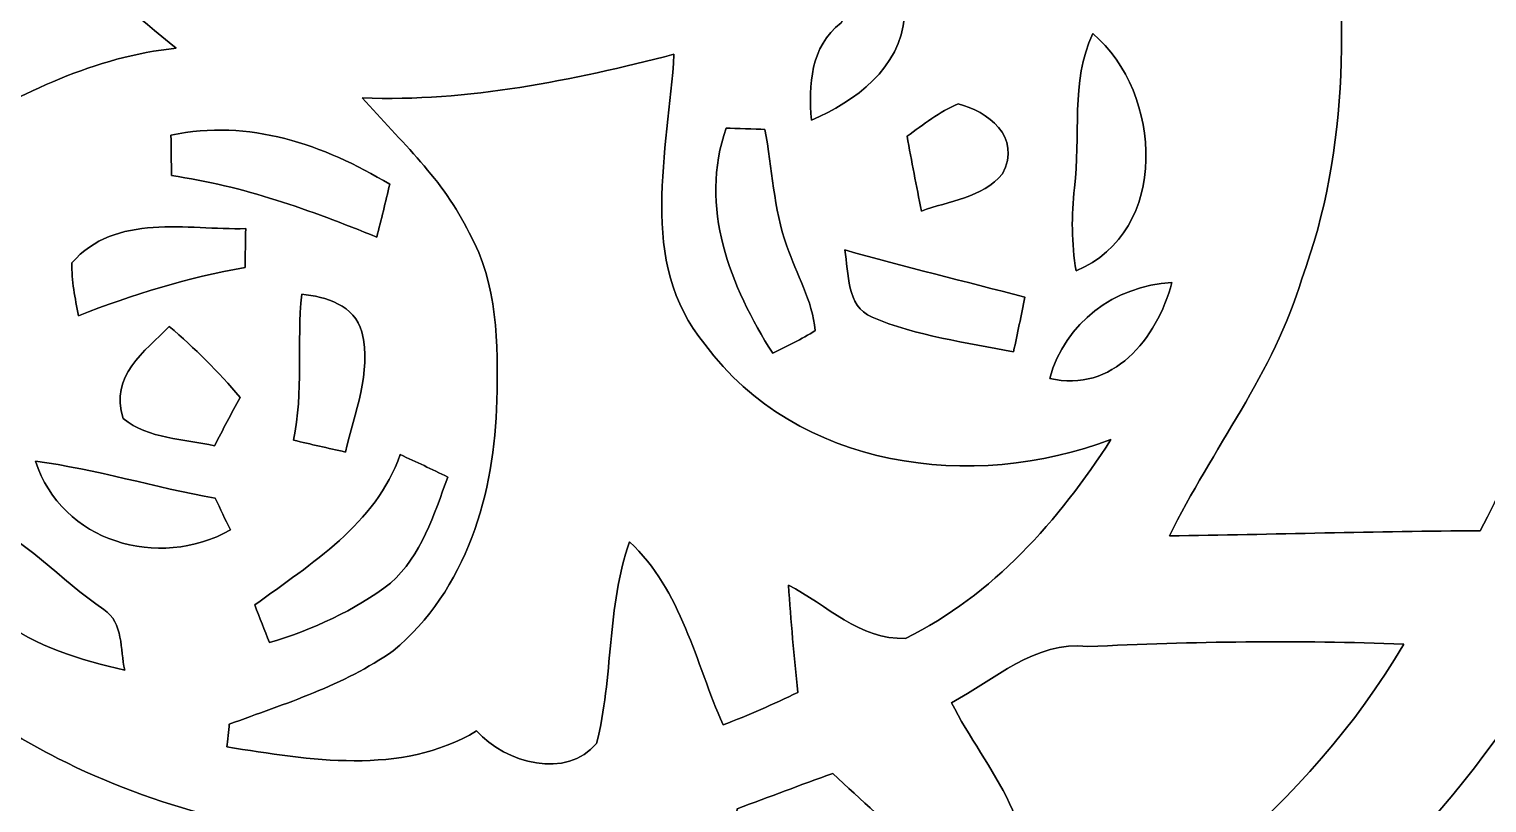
# Model space of a CAD drawing. Header units: centimetres. Extents: x -16.8 to 16.8, y -16.7 to 16.7.
# Drawn here: x 6.5 to 12, y 2.77 to 5.69 of the extents above; entities that cross this region are included whole.
import ezdxf

# ---------------------------------------------------------------- set-up
doc = ezdxf.new("R2010")
doc.units = ezdxf.units.CM
doc.header["$MEASUREMENT"] = 0
doc.layers.add('Layer 1', color=7, linetype='Continuous')

msp = doc.modelspace()

# ---------------------------------------------------------------- linework, layer by layer
at = {"layer": 'Layer 1', "color": 7}
for points, knots in [([(-16.77458, 16.66875), (-16.77458, 16.66875), (16.77458, 16.66875), (16.77458, 16.66875), (16.77458, 16.66875), (16.77458, 16.66875), (16.77458, -16.66875), (16.77458, -16.66875), (16.77458, -16.66875), (16.77458, -16.66875), (-16.77458, -16.66875), (-16.77458, -16.66875), (-16.77458, -16.66875), (-16.77458, -16.66875), (-16.77458, 16.66875), (-16.77458, 16.66875), (-16.77458, 16.66875), (-16.77458, 16.66875), (-16.77458, 16.66875), (-16.77458, 16.66875)], [0, 0, 0, 0, 0.1666667, 0.1666667, 0.1666667, 0.1666667, 0.3333333, 0.3333333, 0.3333333, 0.3333333, 0.5, 0.5, 0.5, 0.5, 0.6666667, 0.6666667, 0.6666667, 0.6666667, 1, 1, 1, 1]), ([(7.45243, 12.198), (7.2831, 11.93553), (7.17938, 11.63567), (7.0933, 11.33757), (7.0933, 11.33757), (7.11694, 11.00526), (7.21431, 10.6807), (7.25911, 10.34944), (7.25911, 10.34944), (6.96595, 10.23232), (6.6548, 10.16741), (6.36587, 10.0397), (6.36587, 10.0397), (5.73052, 9.77089), (5.13962, 9.38424), (4.67184, 8.87483), (4.67184, 8.87483), (4.18888, 8.32979), (3.79801, 7.69232), (3.60186, 6.98676), (3.60186, 6.98676), (3.16618, 5.50792), (3.55177, 3.82129), (4.57906, 2.6737), (4.57906, 2.6737), (5.15161, 2.032), (5.90056, 1.55222), (6.71618, 1.28235), (6.71618, 1.28235), (8.11354, 0.82868), (9.71938, 1.07386), (10.91988, 1.92088), (10.91988, 1.92088), (12.06077, 2.71321), (12.83123, 4.02484), (12.92154, 5.41655), (12.92154, 5.41655), (12.95435, 6.79238), (12.44071, 8.21619), (11.40777, 9.15035), (11.40777, 9.15035), (10.69975, 9.84356), (9.74725, 10.23973), (8.77429, 10.37167), (8.77429, 10.37167), (8.80004, 10.68035), (8.85896, 10.98479), (8.88471, 11.29347), (8.88471, 11.29347), (8.89706, 11.39261), (8.82297, 11.47127), (8.78769, 11.55735), (8.78769, 11.55735), (8.68962, 11.79512), (8.6166, 12.05336), (8.43915, 12.24774), (8.43915, 12.24774), (8.14987, 12.44812), (7.70467, 12.46717), (7.45243, 12.198), (7.45243, 12.198), (7.45243, 12.198), (7.45243, 12.198), (7.45243, 12.198)], [0, 0, 0, 0, 0.0588235, 0.0588235, 0.0588235, 0.0588235, 0.1176471, 0.1176471, 0.1176471, 0.1176471, 0.1764706, 0.1764706, 0.1764706, 0.1764706, 0.2352941, 0.2352941, 0.2352941, 0.2352941, 0.2941176, 0.2941176, 0.2941176, 0.2941176, 0.3529412, 0.3529412, 0.3529412, 0.3529412, 0.4117647, 0.4117647, 0.4117647, 0.4117647, 0.4705882, 0.4705882, 0.4705882, 0.4705882, 0.5294118, 0.5294118, 0.5294118, 0.5294118, 0.5882353, 0.5882353, 0.5882353, 0.5882353, 0.6470588, 0.6470588, 0.6470588, 0.6470588, 0.7058824, 0.7058824, 0.7058824, 0.7058824, 0.7647059, 0.7647059, 0.7647059, 0.7647059, 0.8235294, 0.8235294, 0.8235294, 0.8235294, 0.8823529, 0.8823529, 0.8823529, 0.8823529, 1, 1, 1, 1]), ([(5.73969, 7.45384), (5.85611, 7.4041), (5.97817, 7.36247), (6.08471, 7.29192), (6.08471, 7.29192), (6.14821, 7.00617), (6.14856, 6.6989), (6.29744, 6.43784), (6.29744, 6.43784), (6.46889, 6.09706), (6.76804, 5.85188), (7.05802, 5.61481), (7.05802, 5.61481), (6.7497, 5.58483), (6.47806, 5.44371), (6.21171, 5.29837), (6.21171, 5.29837), (5.88504, 5.22182), (5.54672, 5.19994), (5.21864, 5.12868), (5.21864, 5.12868), (4.96535, 5.93478), (5.27861, 6.78815), (5.73969, 7.45384)], [0, 0, 0, 0, 0.1428571, 0.1428571, 0.1428571, 0.1428571, 0.2857143, 0.2857143, 0.2857143, 0.2857143, 0.4285714, 0.4285714, 0.4285714, 0.4285714, 0.5714286, 0.5714286, 0.5714286, 0.5714286, 0.7142857, 0.7142857, 0.7142857, 0.7142857, 1, 1, 1, 1]), ([(10.94705, 7.40128), (11.32593, 7.42315), (11.70622, 7.43056), (12.08652, 7.43656), (12.08652, 7.43656), (12.62239, 6.29461), (12.57018, 4.90538), (11.97398, 3.79695), (11.97398, 3.79695), (11.58311, 3.79448), (11.19293, 3.78354), (10.80276, 3.77719), (10.80276, 3.77719), (10.96257, 4.10351), (11.19752, 4.39349), (11.30194, 4.74663), (11.30194, 4.74663), (11.48468, 5.24016), (11.47904, 5.78273), (11.39754, 6.29638), (11.39754, 6.29638), (11.36685, 6.43537), (11.36156, 6.5786), (11.38872, 6.7183), (11.38872, 6.7183), (11.20634, 6.92185), (11.07934, 7.16456), (10.94705, 7.40128)], [0, 0, 0, 0, 0.125, 0.125, 0.125, 0.125, 0.25, 0.25, 0.25, 0.25, 0.375, 0.375, 0.375, 0.375, 0.5, 0.5, 0.5, 0.5, 0.625, 0.625, 0.625, 0.625, 0.75, 0.75, 0.75, 0.75, 1, 1, 1, 1]), ([(9.56451, 5.71006), (9.61143, 5.81201), (9.72608, 5.75345), (9.80334, 5.73511), (9.80334, 5.73511), (9.78923, 5.54038), (9.61743, 5.41408), (9.45268, 5.34423), (9.45268, 5.34423), (9.4421, 5.47546), (9.44845, 5.62116), (9.56451, 5.71006)], [0, 0, 0, 0, 0.25, 0.25, 0.25, 0.25, 0.5, 0.5, 0.5, 0.5, 1, 1, 1, 1]), ([(10.44469, 5.08882), (10.46939, 5.28214), (10.42846, 5.48711), (10.51384, 5.6702), (10.51384, 5.6702), (10.77842, 5.44724), (10.80488, 4.92231), (10.45069, 4.77626), (10.45069, 4.77626), (10.4334, 4.87962), (10.4327, 4.98475), (10.44469, 5.08882)], [0, 0, 0, 0, 0.25, 0.25, 0.25, 0.25, 0.5, 0.5, 0.5, 0.5, 1, 1, 1, 1]), ([(7.75935, 5.42784), (8.1601, 5.41232), (8.54922, 5.49381), (8.93445, 5.59223), (8.93445, 5.59223), (8.91469, 5.22852), (8.79263, 4.80766), (9.05122, 4.49933), (9.05122, 4.49933), (9.39765, 4.02943), (10.06087, 3.94264), (10.58227, 4.14055), (10.58227, 4.14055), (10.38578, 3.83646), (10.13777, 3.55353), (9.80793, 3.39125), (9.80793, 3.39125), (9.63436, 3.38526), (9.51054, 3.5179), (9.3666, 3.59234), (9.3666, 3.59234), (9.37401, 3.45793), (9.38812, 3.32246), (9.40188, 3.18805), (9.40188, 3.18805), (9.30945, 3.1436), (9.21561, 3.10198), (9.12001, 3.06564), (9.12001, 3.06564), (9.01488, 3.30059), (8.96373, 3.57293), (8.76723, 3.75497), (8.76723, 3.75497), (8.67974, 3.51014), (8.70691, 3.24344), (8.64235, 2.99544), (8.64235, 2.99544), (8.53087, 2.85926), (8.30016, 2.92029), (8.19009, 3.04271), (8.19009, 3.04271), (7.90257, 2.87126), (7.56109, 2.93441), (7.24852, 2.98238), (7.24852, 2.98238), (7.25064, 3.0039), (7.25523, 3.04624), (7.2577, 3.06776), (7.2577, 3.06776), (7.46866, 3.14643), (7.68914, 3.21345), (7.87541, 3.34433), (7.87541, 3.34433), (8.15128, 3.57117), (8.25959, 3.94123), (8.26664, 4.28766), (8.26664, 4.28766), (8.27052, 4.50074), (8.27158, 4.72828), (8.16222, 4.91913), (8.16222, 4.91913), (8.06803, 5.11775), (7.90222, 5.26556), (7.75935, 5.42784)], [0, 0, 0, 0, 0.0588235, 0.0588235, 0.0588235, 0.0588235, 0.1176471, 0.1176471, 0.1176471, 0.1176471, 0.1764706, 0.1764706, 0.1764706, 0.1764706, 0.2352941, 0.2352941, 0.2352941, 0.2352941, 0.2941176, 0.2941176, 0.2941176, 0.2941176, 0.3529412, 0.3529412, 0.3529412, 0.3529412, 0.4117647, 0.4117647, 0.4117647, 0.4117647, 0.4705882, 0.4705882, 0.4705882, 0.4705882, 0.5294118, 0.5294118, 0.5294118, 0.5294118, 0.5882353, 0.5882353, 0.5882353, 0.5882353, 0.6470588, 0.6470588, 0.6470588, 0.6470588, 0.7058824, 0.7058824, 0.7058824, 0.7058824, 0.7647059, 0.7647059, 0.7647059, 0.7647059, 0.8235294, 0.8235294, 0.8235294, 0.8235294, 0.8823529, 0.8823529, 0.8823529, 0.8823529, 1, 1, 1, 1]), ([(9.81322, 5.28355), (9.87531, 5.32694), (9.93528, 5.37563), (10.00584, 5.40561), (10.00584, 5.40561), (10.11661, 5.3781), (10.24678, 5.28214), (10.17305, 5.14138), (10.17305, 5.14138), (10.09791, 5.05107), (9.97021, 5.03908), (9.86755, 5.00168), (9.86755, 5.00168), (9.8485, 5.09552), (9.83051, 5.18971), (9.81322, 5.28355)], [0, 0, 0, 0, 0.2, 0.2, 0.2, 0.2, 0.4, 0.4, 0.4, 0.4, 0.6, 0.6, 0.6, 0.6, 1, 1, 1, 1]), ([(7.03792, 5.28743), (7.33107, 5.35058), (7.61436, 5.25145), (7.86271, 5.10223), (7.86271, 5.10223), (7.84684, 5.03555), (7.83096, 4.96923), (7.81367, 4.90326), (7.81367, 4.90326), (7.56356, 5.00486), (7.3092, 5.09693), (7.04039, 5.13503), (7.04039, 5.13503), (7.03897, 5.18583), (7.03827, 5.23663), (7.03792, 5.28743)], [0, 0, 0, 0, 0.2, 0.2, 0.2, 0.2, 0.4, 0.4, 0.4, 0.4, 0.6, 0.6, 0.6, 0.6, 1, 1, 1, 1]), ([(9.13165, 5.31389), (9.16799, 5.31248), (9.24066, 5.31036), (9.277, 5.30931), (9.277, 5.30931), (9.30628, 5.1629), (9.30875, 5.01086), (9.3599, 4.86939), (9.3599, 4.86939), (9.39659, 4.76391), (9.45656, 4.66443), (9.46714, 4.55119), (9.46714, 4.55119), (9.41634, 4.51802), (9.36096, 4.49263), (9.30734, 4.46546), (9.30734, 4.46546), (9.14682, 4.71664), (9.02688, 5.01721), (9.13165, 5.31389)], [0, 0, 0, 0, 0.1666667, 0.1666667, 0.1666667, 0.1666667, 0.3333333, 0.3333333, 0.3333333, 0.3333333, 0.5, 0.5, 0.5, 0.5, 0.6666667, 0.6666667, 0.6666667, 0.6666667, 1, 1, 1, 1]), ([(6.66432, 4.80589), (6.8266, 4.99533), (7.10036, 4.92972), (7.31979, 4.93536), (7.31979, 4.93536), (7.31873, 4.88668), (7.31802, 4.83764), (7.31732, 4.78861), (7.31732, 4.78861), (7.10142, 4.75121), (6.89292, 4.6863), (6.68902, 4.60728), (6.68902, 4.60728), (6.67632, 4.67289), (6.66221, 4.73886), (6.66432, 4.80589)], [0, 0, 0, 0, 0.2, 0.2, 0.2, 0.2, 0.4, 0.4, 0.4, 0.4, 0.6, 0.6, 0.6, 0.6, 1, 1, 1, 1]), ([(9.57827, 4.85493), (9.80369, 4.79178), (10.03088, 4.73639), (10.25737, 4.67713), (10.25737, 4.67713), (10.24396, 4.60869), (10.22985, 4.5399), (10.21503, 4.47146), (10.21503, 4.47146), (10.03582, 4.50674), (9.84991, 4.53002), (9.68128, 4.60163), (9.68128, 4.60163), (9.5825, 4.64432), (9.59485, 4.76709), (9.57827, 4.85493)], [0, 0, 0, 0, 0.2, 0.2, 0.2, 0.2, 0.4, 0.4, 0.4, 0.4, 0.6, 0.6, 0.6, 0.6, 1, 1, 1, 1]), ([(10.35156, 4.37092), (10.408, 4.57941), (10.59533, 4.72087), (10.81229, 4.73181), (10.81229, 4.73181), (10.75514, 4.51908), (10.58792, 4.31447), (10.35156, 4.37092)], [0, 0, 0, 0, 0.3333333, 0.3333333, 0.3333333, 0.3333333, 1, 1, 1, 1]), ([(7.53075, 4.68842), (7.62247, 4.67924), (7.73042, 4.64608), (7.75758, 4.54589), (7.75758, 4.54589), (7.79568, 4.39279), (7.72936, 4.24074), (7.69549, 4.09363), (7.69549, 4.09363), (7.62988, 4.10845), (7.56497, 4.12291), (7.50006, 4.13808), (7.50006, 4.13808), (7.53816, 4.32012), (7.51205, 4.50532), (7.53075, 4.68842)], [0, 0, 0, 0, 0.2, 0.2, 0.2, 0.2, 0.4, 0.4, 0.4, 0.4, 0.6, 0.6, 0.6, 0.6, 1, 1, 1, 1]), ([(6.85765, 4.21993), (6.80473, 4.38044), (6.93949, 4.47252), (7.03157, 4.56636), (7.03157, 4.56636), (7.12717, 4.48486), (7.21748, 4.39667), (7.29827, 4.2993), (7.29827, 4.2993), (7.26581, 4.23862), (7.23336, 4.17795), (7.20196, 4.11656), (7.20196, 4.11656), (7.0866, 4.14373), (6.95431, 4.14161), (6.85765, 4.21993)], [0, 0, 0, 0, 0.2, 0.2, 0.2, 0.2, 0.4, 0.4, 0.4, 0.4, 0.6, 0.6, 0.6, 0.6, 1, 1, 1, 1]), ([(7.90257, 4.08376), (7.96219, 4.05659), (8.02181, 4.02837), (8.08143, 3.99944), (8.08143, 3.99944), (8.03063, 3.85692), (7.98124, 3.70417), (7.86589, 3.59904), (7.86589, 3.59904), (7.72936, 3.49567), (7.57202, 3.42406), (7.40904, 3.37538), (7.40904, 3.37538), (7.39034, 3.42265), (7.372, 3.46992), (7.35401, 3.51719), (7.35401, 3.51719), (7.56814, 3.67489), (7.80838, 3.82023), (7.90257, 4.08376)], [0, 0, 0, 0, 0.1666667, 0.1666667, 0.1666667, 0.1666667, 0.3333333, 0.3333333, 0.3333333, 0.3333333, 0.5, 0.5, 0.5, 0.5, 0.6666667, 0.6666667, 0.6666667, 0.6666667, 1, 1, 1, 1]), ([(6.52745, 4.05906), (6.7564, 4.02837), (6.97759, 3.96028), (7.20513, 3.91936), (7.20513, 3.91936), (7.22348, 3.87985), (7.24253, 3.83999), (7.26193, 3.80012), (7.26193, 3.80012), (6.9917, 3.64737), (6.62376, 3.75532), (6.52745, 4.05906)], [0, 0, 0, 0, 0.25, 0.25, 0.25, 0.25, 0.5, 0.5, 0.5, 0.5, 1, 1, 1, 1]), ([(6.29638, 3.84387), (6.48582, 3.77507), (6.61987, 3.61033), (6.78462, 3.49991), (6.78462, 3.49991), (6.86047, 3.45052), (6.84495, 3.34927), (6.86364, 3.27201), (6.86364, 3.27201), (6.69784, 3.30906), (6.52851, 3.35915), (6.39233, 3.46428), (6.39233, 3.46428), (6.28227, 3.55212), (6.2297, 3.71404), (6.29638, 3.84387)], [0, 0, 0, 0, 0.2, 0.2, 0.2, 0.2, 0.4, 0.4, 0.4, 0.4, 0.6, 0.6, 0.6, 0.6, 1, 1, 1, 1]), ([(4.65984, 3.38173), (5.074, 3.37644), (5.49028, 3.38878), (5.90374, 3.35633), (5.90374, 3.35633), (6.15527, 3.24873), (6.36446, 3.05894), (6.61141, 2.93934), (6.61141, 2.93934), (6.979, 2.75061), (7.38822, 2.66065), (7.79568, 2.60914), (7.79568, 2.60914), (7.82602, 2.30152), (7.77452, 1.9745), (7.88952, 1.67993), (7.88952, 1.67993), (7.98618, 1.79246), (8.09061, 1.90041), (8.16398, 2.03059), (8.16398, 2.03059), (8.27052, 2.19534), (8.27193, 2.39818), (8.31427, 2.5848), (8.31427, 2.5848), (8.46208, 2.6102), (8.60989, 2.63666), (8.75806, 2.66347), (8.75806, 2.66347), (8.85049, 2.55235), (8.94327, 2.43981), (9.04099, 2.33257), (9.04099, 2.33257), (9.06533, 2.34068), (9.11366, 2.35691), (9.138, 2.36502), (9.138, 2.36502), (9.14894, 2.49343), (9.16058, 2.62149), (9.17293, 2.7492), (9.17293, 2.7492), (9.29322, 2.79435), (9.41317, 2.83916), (9.53417, 2.8829), (9.53417, 2.8829), (9.74302, 2.6797), (9.97091, 2.49626), (10.22632, 2.35338), (10.22632, 2.35338), (10.35826, 2.65254), (10.10673, 2.89913), (9.98079, 3.14889), (9.98079, 3.14889), (10.14412, 3.23427), (10.2937, 3.38314), (10.49514, 3.36056), (10.49514, 3.36056), (10.89131, 3.37891), (11.28924, 3.38596), (11.68612, 3.36938), (11.68612, 3.36938), (11.32628, 2.75625), (10.73679, 2.30646), (10.11449, 1.98191), (10.11449, 1.98191), (8.74395, 1.276), (7.00264, 1.41499), (5.73229, 2.27542), (5.73229, 2.27542), (5.30966, 2.56999), (4.90714, 2.92135), (4.65984, 3.38173)], [0, 0, 0, 0, 0.0526316, 0.0526316, 0.0526316, 0.0526316, 0.1052632, 0.1052632, 0.1052632, 0.1052632, 0.1578947, 0.1578947, 0.1578947, 0.1578947, 0.2105263, 0.2105263, 0.2105263, 0.2105263, 0.2631579, 0.2631579, 0.2631579, 0.2631579, 0.3157895, 0.3157895, 0.3157895, 0.3157895, 0.3684211, 0.3684211, 0.3684211, 0.3684211, 0.4210526, 0.4210526, 0.4210526, 0.4210526, 0.4736842, 0.4736842, 0.4736842, 0.4736842, 0.5263158, 0.5263158, 0.5263158, 0.5263158, 0.5789474, 0.5789474, 0.5789474, 0.5789474, 0.6315789, 0.6315789, 0.6315789, 0.6315789, 0.6842105, 0.6842105, 0.6842105, 0.6842105, 0.7368421, 0.7368421, 0.7368421, 0.7368421, 0.7894737, 0.7894737, 0.7894737, 0.7894737, 0.8421053, 0.8421053, 0.8421053, 0.8421053, 0.8947368, 0.8947368, 0.8947368, 0.8947368, 1, 1, 1, 1])]:
    msp.add_open_spline(points, degree=3, knots=knots, dxfattribs=at)
at = {"layer": 'Layer 1', "color": 251}
for points, knots in [([(7.45243, 12.198), (7.70467, 12.46717), (8.14987, 12.44812), (8.43915, 12.24774), (8.43915, 12.24774), (8.6166, 12.05336), (8.68962, 11.79512), (8.78769, 11.55735), (8.78769, 11.55735), (8.82297, 11.47127), (8.89706, 11.39261), (8.88471, 11.29347), (8.88471, 11.29347), (8.85896, 10.98479), (8.80004, 10.68035), (8.77429, 10.37167), (8.77429, 10.37167), (9.74725, 10.23973), (10.69975, 9.84356), (11.40777, 9.15035), (11.40777, 9.15035), (12.44071, 8.21619), (12.95435, 6.79238), (12.92154, 5.41655), (12.92154, 5.41655), (12.83123, 4.02484), (12.06077, 2.71321), (10.91988, 1.92088), (10.91988, 1.92088), (9.71938, 1.07386), (8.11354, 0.82868), (6.71618, 1.28235), (6.71618, 1.28235), (5.90056, 1.55222), (5.15161, 2.032), (4.57906, 2.6737), (4.57906, 2.6737), (3.55177, 3.82129), (3.16618, 5.50792), (3.60186, 6.98676), (3.60186, 6.98676), (3.79801, 7.69232), (4.18888, 8.32979), (4.67184, 8.87483), (4.67184, 8.87483), (5.13962, 9.38424), (5.73052, 9.77089), (6.36587, 10.0397), (6.36587, 10.0397), (6.6548, 10.16741), (6.96595, 10.23232), (7.25911, 10.34944), (7.25911, 10.34944), (7.21431, 10.6807), (7.11694, 11.00526), (7.0933, 11.33757), (7.0933, 11.33757), (7.17938, 11.63567), (7.2831, 11.93553), (7.45243, 12.198), (7.45243, 12.198), (7.45243, 12.198), (7.45243, 12.198), (7.45243, 12.198)], [0, 0, 0, 0, 0.0588235, 0.0588235, 0.0588235, 0.0588235, 0.1176471, 0.1176471, 0.1176471, 0.1176471, 0.1764706, 0.1764706, 0.1764706, 0.1764706, 0.2352941, 0.2352941, 0.2352941, 0.2352941, 0.2941176, 0.2941176, 0.2941176, 0.2941176, 0.3529412, 0.3529412, 0.3529412, 0.3529412, 0.4117647, 0.4117647, 0.4117647, 0.4117647, 0.4705882, 0.4705882, 0.4705882, 0.4705882, 0.5294118, 0.5294118, 0.5294118, 0.5294118, 0.5882353, 0.5882353, 0.5882353, 0.5882353, 0.6470588, 0.6470588, 0.6470588, 0.6470588, 0.7058824, 0.7058824, 0.7058824, 0.7058824, 0.7647059, 0.7647059, 0.7647059, 0.7647059, 0.8235294, 0.8235294, 0.8235294, 0.8235294, 0.8823529, 0.8823529, 0.8823529, 0.8823529, 1, 1, 1, 1]), ([(5.73969, 7.45384), (5.27861, 6.78815), (4.96535, 5.93478), (5.21864, 5.12868), (5.21864, 5.12868), (5.54672, 5.19994), (5.88504, 5.22182), (6.21171, 5.29837), (6.21171, 5.29837), (6.47806, 5.44371), (6.7497, 5.58483), (7.05802, 5.61481), (7.05802, 5.61481), (6.76804, 5.85188), (6.46889, 6.09706), (6.29744, 6.43784), (6.29744, 6.43784), (6.14856, 6.6989), (6.14821, 7.00617), (6.08471, 7.29192), (6.08471, 7.29192), (5.97817, 7.36247), (5.85611, 7.4041), (5.73969, 7.45384), (5.73969, 7.45384), (5.73969, 7.45384), (5.73969, 7.45384), (5.73969, 7.45384)], [0, 0, 0, 0, 0.125, 0.125, 0.125, 0.125, 0.25, 0.25, 0.25, 0.25, 0.375, 0.375, 0.375, 0.375, 0.5, 0.5, 0.5, 0.5, 0.625, 0.625, 0.625, 0.625, 0.75, 0.75, 0.75, 0.75, 1, 1, 1, 1]), ([(10.94705, 7.40128), (11.07934, 7.16456), (11.20634, 6.92185), (11.38872, 6.7183), (11.38872, 6.7183), (11.36156, 6.5786), (11.36685, 6.43537), (11.39754, 6.29638), (11.39754, 6.29638), (11.47904, 5.78273), (11.48468, 5.24016), (11.30194, 4.74663), (11.30194, 4.74663), (11.19752, 4.39349), (10.96257, 4.10351), (10.80276, 3.77719), (10.80276, 3.77719), (11.19293, 3.78354), (11.58311, 3.79448), (11.97398, 3.79695), (11.97398, 3.79695), (12.57018, 4.90538), (12.62239, 6.29461), (12.08652, 7.43656), (12.08652, 7.43656), (11.70622, 7.43056), (11.32593, 7.42315), (10.94705, 7.40128), (10.94705, 7.40128), (10.94705, 7.40128), (10.94705, 7.40128), (10.94705, 7.40128)], [0, 0, 0, 0, 0.1111111, 0.1111111, 0.1111111, 0.1111111, 0.2222222, 0.2222222, 0.2222222, 0.2222222, 0.3333333, 0.3333333, 0.3333333, 0.3333333, 0.4444444, 0.4444444, 0.4444444, 0.4444444, 0.5555556, 0.5555556, 0.5555556, 0.5555556, 0.6666667, 0.6666667, 0.6666667, 0.6666667, 0.7777778, 0.7777778, 0.7777778, 0.7777778, 1, 1, 1, 1]), ([(9.56451, 5.71006), (9.44845, 5.62116), (9.4421, 5.47546), (9.45268, 5.34423), (9.45268, 5.34423), (9.61743, 5.41408), (9.78923, 5.54038), (9.80334, 5.73511), (9.80334, 5.73511), (9.72608, 5.75345), (9.61143, 5.81201), (9.56451, 5.71006), (9.56451, 5.71006), (9.56451, 5.71006), (9.56451, 5.71006), (9.56451, 5.71006)], [0, 0, 0, 0, 0.2, 0.2, 0.2, 0.2, 0.4, 0.4, 0.4, 0.4, 0.6, 0.6, 0.6, 0.6, 1, 1, 1, 1]), ([(10.44469, 5.08882), (10.4327, 4.98475), (10.4334, 4.87962), (10.45069, 4.77626), (10.45069, 4.77626), (10.80488, 4.92231), (10.77842, 5.44724), (10.51384, 5.6702), (10.51384, 5.6702), (10.42846, 5.48711), (10.46939, 5.28214), (10.44469, 5.08882), (10.44469, 5.08882), (10.44469, 5.08882), (10.44469, 5.08882), (10.44469, 5.08882)], [0, 0, 0, 0, 0.2, 0.2, 0.2, 0.2, 0.4, 0.4, 0.4, 0.4, 0.6, 0.6, 0.6, 0.6, 1, 1, 1, 1]), ([(7.75935, 5.42784), (7.90222, 5.26556), (8.06803, 5.11775), (8.16222, 4.91913), (8.16222, 4.91913), (8.27158, 4.72828), (8.27052, 4.50074), (8.26664, 4.28766), (8.26664, 4.28766), (8.25959, 3.94123), (8.15128, 3.57117), (7.87541, 3.34433), (7.87541, 3.34433), (7.68914, 3.21345), (7.46866, 3.14643), (7.2577, 3.06776), (7.2577, 3.06776), (7.25523, 3.04624), (7.25064, 3.0039), (7.24852, 2.98238), (7.24852, 2.98238), (7.56109, 2.93441), (7.90257, 2.87126), (8.19009, 3.04271), (8.19009, 3.04271), (8.30016, 2.92029), (8.53087, 2.85926), (8.64235, 2.99544), (8.64235, 2.99544), (8.70691, 3.24344), (8.67974, 3.51014), (8.76723, 3.75497), (8.76723, 3.75497), (8.96373, 3.57293), (9.01488, 3.30059), (9.12001, 3.06564), (9.12001, 3.06564), (9.21561, 3.10198), (9.30945, 3.1436), (9.40188, 3.18805), (9.40188, 3.18805), (9.38812, 3.32246), (9.37401, 3.45793), (9.3666, 3.59234), (9.3666, 3.59234), (9.51054, 3.5179), (9.63436, 3.38526), (9.80793, 3.39125), (9.80793, 3.39125), (10.13777, 3.55353), (10.38578, 3.83646), (10.58227, 4.14055), (10.58227, 4.14055), (10.06087, 3.94264), (9.39765, 4.02943), (9.05122, 4.49933), (9.05122, 4.49933), (8.79263, 4.80766), (8.91469, 5.22852), (8.93445, 5.59223), (8.93445, 5.59223), (8.54922, 5.49381), (8.1601, 5.41232), (7.75935, 5.42784), (7.75935, 5.42784), (7.75935, 5.42784), (7.75935, 5.42784), (7.75935, 5.42784)], [0, 0, 0, 0, 0.0555556, 0.0555556, 0.0555556, 0.0555556, 0.1111111, 0.1111111, 0.1111111, 0.1111111, 0.1666667, 0.1666667, 0.1666667, 0.1666667, 0.2222222, 0.2222222, 0.2222222, 0.2222222, 0.2777778, 0.2777778, 0.2777778, 0.2777778, 0.3333333, 0.3333333, 0.3333333, 0.3333333, 0.3888889, 0.3888889, 0.3888889, 0.3888889, 0.4444444, 0.4444444, 0.4444444, 0.4444444, 0.5, 0.5, 0.5, 0.5, 0.5555556, 0.5555556, 0.5555556, 0.5555556, 0.6111111, 0.6111111, 0.6111111, 0.6111111, 0.6666667, 0.6666667, 0.6666667, 0.6666667, 0.7222222, 0.7222222, 0.7222222, 0.7222222, 0.7777778, 0.7777778, 0.7777778, 0.7777778, 0.8333333, 0.8333333, 0.8333333, 0.8333333, 0.8888889, 0.8888889, 0.8888889, 0.8888889, 1, 1, 1, 1]), ([(9.81322, 5.28355), (9.83051, 5.18971), (9.8485, 5.09552), (9.86755, 5.00168), (9.86755, 5.00168), (9.97021, 5.03908), (10.09791, 5.05107), (10.17305, 5.14138), (10.17305, 5.14138), (10.24678, 5.28214), (10.11661, 5.3781), (10.00584, 5.40561), (10.00584, 5.40561), (9.93528, 5.37563), (9.87531, 5.32694), (9.81322, 5.28355), (9.81322, 5.28355), (9.81322, 5.28355), (9.81322, 5.28355), (9.81322, 5.28355)], [0, 0, 0, 0, 0.1666667, 0.1666667, 0.1666667, 0.1666667, 0.3333333, 0.3333333, 0.3333333, 0.3333333, 0.5, 0.5, 0.5, 0.5, 0.6666667, 0.6666667, 0.6666667, 0.6666667, 1, 1, 1, 1]), ([(7.03792, 5.28743), (7.03827, 5.23663), (7.03897, 5.18583), (7.04039, 5.13503), (7.04039, 5.13503), (7.3092, 5.09693), (7.56356, 5.00486), (7.81367, 4.90326), (7.81367, 4.90326), (7.83096, 4.96923), (7.84684, 5.03555), (7.86271, 5.10223), (7.86271, 5.10223), (7.61436, 5.25145), (7.33107, 5.35058), (7.03792, 5.28743), (7.03792, 5.28743), (7.03792, 5.28743), (7.03792, 5.28743), (7.03792, 5.28743)], [0, 0, 0, 0, 0.1666667, 0.1666667, 0.1666667, 0.1666667, 0.3333333, 0.3333333, 0.3333333, 0.3333333, 0.5, 0.5, 0.5, 0.5, 0.6666667, 0.6666667, 0.6666667, 0.6666667, 1, 1, 1, 1]), ([(9.13165, 5.31389), (9.02688, 5.01721), (9.14682, 4.71664), (9.30734, 4.46546), (9.30734, 4.46546), (9.36096, 4.49263), (9.41634, 4.51802), (9.46714, 4.55119), (9.46714, 4.55119), (9.45656, 4.66443), (9.39659, 4.76391), (9.3599, 4.86939), (9.3599, 4.86939), (9.30875, 5.01086), (9.30628, 5.1629), (9.277, 5.30931), (9.277, 5.30931), (9.24066, 5.31036), (9.16799, 5.31248), (9.13165, 5.31389), (9.13165, 5.31389), (9.13165, 5.31389), (9.13165, 5.31389), (9.13165, 5.31389)], [0, 0, 0, 0, 0.1428571, 0.1428571, 0.1428571, 0.1428571, 0.2857143, 0.2857143, 0.2857143, 0.2857143, 0.4285714, 0.4285714, 0.4285714, 0.4285714, 0.5714286, 0.5714286, 0.5714286, 0.5714286, 0.7142857, 0.7142857, 0.7142857, 0.7142857, 1, 1, 1, 1]), ([(6.66432, 4.80589), (6.66221, 4.73886), (6.67632, 4.67289), (6.68902, 4.60728), (6.68902, 4.60728), (6.89292, 4.6863), (7.10142, 4.75121), (7.31732, 4.78861), (7.31732, 4.78861), (7.31802, 4.83764), (7.31873, 4.88668), (7.31979, 4.93536), (7.31979, 4.93536), (7.10036, 4.92972), (6.8266, 4.99533), (6.66432, 4.80589), (6.66432, 4.80589), (6.66432, 4.80589), (6.66432, 4.80589), (6.66432, 4.80589)], [0, 0, 0, 0, 0.1666667, 0.1666667, 0.1666667, 0.1666667, 0.3333333, 0.3333333, 0.3333333, 0.3333333, 0.5, 0.5, 0.5, 0.5, 0.6666667, 0.6666667, 0.6666667, 0.6666667, 1, 1, 1, 1]), ([(9.57827, 4.85493), (9.59485, 4.76709), (9.5825, 4.64432), (9.68128, 4.60163), (9.68128, 4.60163), (9.84991, 4.53002), (10.03582, 4.50674), (10.21503, 4.47146), (10.21503, 4.47146), (10.22985, 4.5399), (10.24396, 4.60869), (10.25737, 4.67713), (10.25737, 4.67713), (10.03088, 4.73639), (9.80369, 4.79178), (9.57827, 4.85493), (9.57827, 4.85493), (9.57827, 4.85493), (9.57827, 4.85493), (9.57827, 4.85493)], [0, 0, 0, 0, 0.1666667, 0.1666667, 0.1666667, 0.1666667, 0.3333333, 0.3333333, 0.3333333, 0.3333333, 0.5, 0.5, 0.5, 0.5, 0.6666667, 0.6666667, 0.6666667, 0.6666667, 1, 1, 1, 1]), ([(10.35156, 4.37092), (10.58792, 4.31447), (10.75514, 4.51908), (10.81229, 4.73181), (10.81229, 4.73181), (10.59533, 4.72087), (10.408, 4.57941), (10.35156, 4.37092), (10.35156, 4.37092), (10.35156, 4.37092), (10.35156, 4.37092), (10.35156, 4.37092)], [0, 0, 0, 0, 0.25, 0.25, 0.25, 0.25, 0.5, 0.5, 0.5, 0.5, 1, 1, 1, 1]), ([(7.53075, 4.68842), (7.51205, 4.50532), (7.53816, 4.32012), (7.50006, 4.13808), (7.50006, 4.13808), (7.56497, 4.12291), (7.62988, 4.10845), (7.69549, 4.09363), (7.69549, 4.09363), (7.72936, 4.24074), (7.79568, 4.39279), (7.75758, 4.54589), (7.75758, 4.54589), (7.73042, 4.64608), (7.62247, 4.67924), (7.53075, 4.68842), (7.53075, 4.68842), (7.53075, 4.68842), (7.53075, 4.68842), (7.53075, 4.68842)], [0, 0, 0, 0, 0.1666667, 0.1666667, 0.1666667, 0.1666667, 0.3333333, 0.3333333, 0.3333333, 0.3333333, 0.5, 0.5, 0.5, 0.5, 0.6666667, 0.6666667, 0.6666667, 0.6666667, 1, 1, 1, 1]), ([(6.85765, 4.21993), (6.95431, 4.14161), (7.0866, 4.14373), (7.20196, 4.11656), (7.20196, 4.11656), (7.23336, 4.17795), (7.26581, 4.23862), (7.29827, 4.2993), (7.29827, 4.2993), (7.21748, 4.39667), (7.12717, 4.48486), (7.03157, 4.56636), (7.03157, 4.56636), (6.93949, 4.47252), (6.80473, 4.38044), (6.85765, 4.21993), (6.85765, 4.21993), (6.85765, 4.21993), (6.85765, 4.21993), (6.85765, 4.21993)], [0, 0, 0, 0, 0.1666667, 0.1666667, 0.1666667, 0.1666667, 0.3333333, 0.3333333, 0.3333333, 0.3333333, 0.5, 0.5, 0.5, 0.5, 0.6666667, 0.6666667, 0.6666667, 0.6666667, 1, 1, 1, 1]), ([(7.90257, 4.08376), (7.80838, 3.82023), (7.56814, 3.67489), (7.35401, 3.51719), (7.35401, 3.51719), (7.372, 3.46992), (7.39034, 3.42265), (7.40904, 3.37538), (7.40904, 3.37538), (7.57202, 3.42406), (7.72936, 3.49567), (7.86589, 3.59904), (7.86589, 3.59904), (7.98124, 3.70417), (8.03063, 3.85692), (8.08143, 3.99944), (8.08143, 3.99944), (8.02181, 4.02837), (7.96219, 4.05659), (7.90257, 4.08376), (7.90257, 4.08376), (7.90257, 4.08376), (7.90257, 4.08376), (7.90257, 4.08376)], [0, 0, 0, 0, 0.1428571, 0.1428571, 0.1428571, 0.1428571, 0.2857143, 0.2857143, 0.2857143, 0.2857143, 0.4285714, 0.4285714, 0.4285714, 0.4285714, 0.5714286, 0.5714286, 0.5714286, 0.5714286, 0.7142857, 0.7142857, 0.7142857, 0.7142857, 1, 1, 1, 1]), ([(6.52745, 4.05906), (6.62376, 3.75532), (6.9917, 3.64737), (7.26193, 3.80012), (7.26193, 3.80012), (7.24253, 3.83999), (7.22348, 3.87985), (7.20513, 3.91936), (7.20513, 3.91936), (6.97759, 3.96028), (6.7564, 4.02837), (6.52745, 4.05906), (6.52745, 4.05906), (6.52745, 4.05906), (6.52745, 4.05906), (6.52745, 4.05906)], [0, 0, 0, 0, 0.2, 0.2, 0.2, 0.2, 0.4, 0.4, 0.4, 0.4, 0.6, 0.6, 0.6, 0.6, 1, 1, 1, 1]), ([(6.29638, 3.84387), (6.2297, 3.71404), (6.28227, 3.55212), (6.39233, 3.46428), (6.39233, 3.46428), (6.52851, 3.35915), (6.69784, 3.30906), (6.86364, 3.27201), (6.86364, 3.27201), (6.84495, 3.34927), (6.86047, 3.45052), (6.78462, 3.49991), (6.78462, 3.49991), (6.61987, 3.61033), (6.48582, 3.77507), (6.29638, 3.84387), (6.29638, 3.84387), (6.29638, 3.84387), (6.29638, 3.84387), (6.29638, 3.84387)], [0, 0, 0, 0, 0.1666667, 0.1666667, 0.1666667, 0.1666667, 0.3333333, 0.3333333, 0.3333333, 0.3333333, 0.5, 0.5, 0.5, 0.5, 0.6666667, 0.6666667, 0.6666667, 0.6666667, 1, 1, 1, 1]), ([(4.65984, 3.38173), (4.90714, 2.92135), (5.30966, 2.56999), (5.73229, 2.27542), (5.73229, 2.27542), (7.00264, 1.41499), (8.74395, 1.276), (10.11449, 1.98191), (10.11449, 1.98191), (10.73679, 2.30646), (11.32628, 2.75625), (11.68612, 3.36938), (11.68612, 3.36938), (11.28924, 3.38596), (10.89131, 3.37891), (10.49514, 3.36056), (10.49514, 3.36056), (10.2937, 3.38314), (10.14412, 3.23427), (9.98079, 3.14889), (9.98079, 3.14889), (10.10673, 2.89913), (10.35826, 2.65254), (10.22632, 2.35338), (10.22632, 2.35338), (9.97091, 2.49626), (9.74302, 2.6797), (9.53417, 2.8829), (9.53417, 2.8829), (9.41317, 2.83916), (9.29322, 2.79435), (9.17293, 2.7492), (9.17293, 2.7492), (9.16058, 2.62149), (9.14894, 2.49343), (9.138, 2.36502), (9.138, 2.36502), (9.11366, 2.35691), (9.06533, 2.34068), (9.04099, 2.33257), (9.04099, 2.33257), (8.94327, 2.43981), (8.85049, 2.55235), (8.75806, 2.66347), (8.75806, 2.66347), (8.60989, 2.63666), (8.46208, 2.6102), (8.31427, 2.5848), (8.31427, 2.5848), (8.27193, 2.39818), (8.27052, 2.19534), (8.16398, 2.03059), (8.16398, 2.03059), (8.09061, 1.90041), (7.98618, 1.79246), (7.88952, 1.67993), (7.88952, 1.67993), (7.77452, 1.9745), (7.82602, 2.30152), (7.79568, 2.60914), (7.79568, 2.60914), (7.38822, 2.66065), (6.979, 2.75061), (6.61141, 2.93934), (6.61141, 2.93934), (6.36446, 3.05894), (6.15527, 3.24873), (5.90374, 3.35633), (5.90374, 3.35633), (5.49028, 3.38878), (5.074, 3.37644), (4.65984, 3.38173)], [0, 0, 0, 0, 0.0526316, 0.0526316, 0.0526316, 0.0526316, 0.1052632, 0.1052632, 0.1052632, 0.1052632, 0.1578947, 0.1578947, 0.1578947, 0.1578947, 0.2105263, 0.2105263, 0.2105263, 0.2105263, 0.2631579, 0.2631579, 0.2631579, 0.2631579, 0.3157895, 0.3157895, 0.3157895, 0.3157895, 0.3684211, 0.3684211, 0.3684211, 0.3684211, 0.4210526, 0.4210526, 0.4210526, 0.4210526, 0.4736842, 0.4736842, 0.4736842, 0.4736842, 0.5263158, 0.5263158, 0.5263158, 0.5263158, 0.5789474, 0.5789474, 0.5789474, 0.5789474, 0.6315789, 0.6315789, 0.6315789, 0.6315789, 0.6842105, 0.6842105, 0.6842105, 0.6842105, 0.7368421, 0.7368421, 0.7368421, 0.7368421, 0.7894737, 0.7894737, 0.7894737, 0.7894737, 0.8421053, 0.8421053, 0.8421053, 0.8421053, 0.8947368, 0.8947368, 0.8947368, 0.8947368, 1, 1, 1, 1])]:
    msp.add_open_spline(points, degree=3, knots=knots, dxfattribs=at)

doc.saveas('drawing.dxf')
